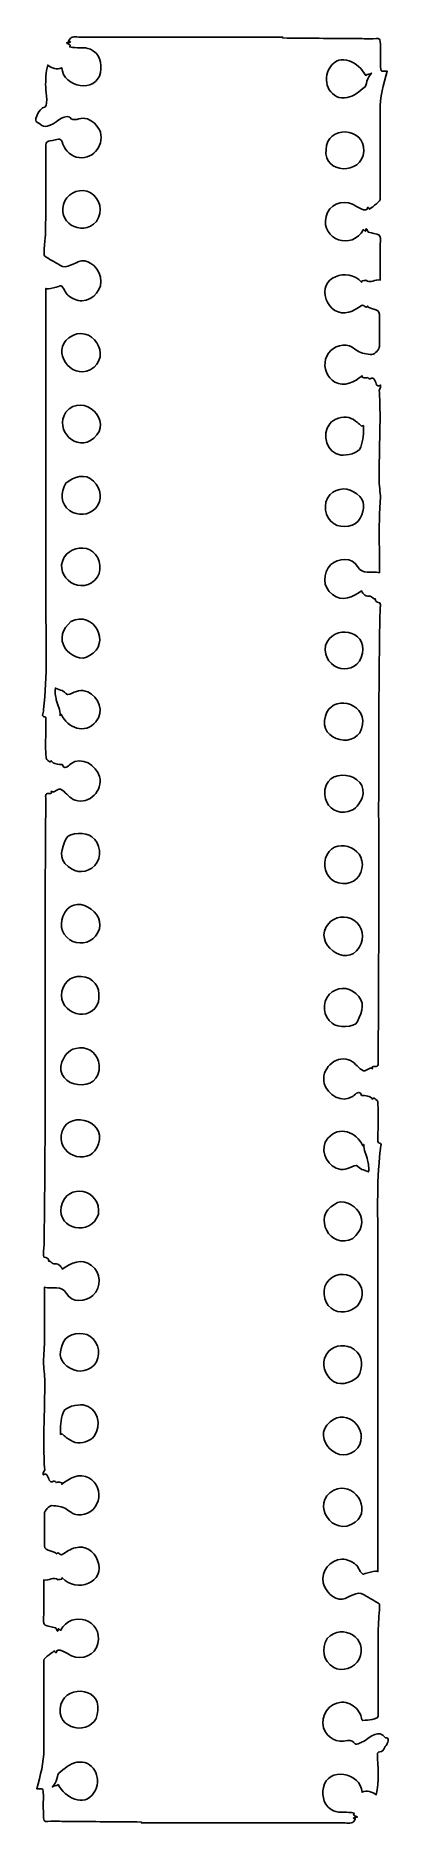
# Model space of a CAD drawing. Header units: centimetres. Extents: x -0.7 to 0.71, y -3.57 to 3.57.
import ezdxf

# ---------------------------------------------------------------- set-up
doc = ezdxf.new("R2010")
doc.units = ezdxf.units.CM
doc.header["$MEASUREMENT"] = 0
doc.layers.add('Camada 1', color=7, linetype='Continuous')

msp = doc.modelspace()

# ---------------------------------------------------------------- linework, layer by layer
at = {"layer": 'Camada 1'}
for points, knots in [([(0.69158, -3.22154), (0.66581, -3.18569), (0.63263, -3.21823), (0.60623, -3.23456), (0.60623, -3.23456), (0.60144, -3.23752), (0.57654, -3.25215), (0.57056, -3.24543), (0.57056, -3.24543), (0.56466, -3.23882), (0.55667, -3.22955), (0.54048, -3.2331), (0.54048, -3.2331), (0.4978, -3.24244), (0.46137, -3.22479), (0.44436, -3.1823), (0.44436, -3.1823), (0.43211, -3.13319), (0.46418, -3.08208), (0.51678, -3.08001), (0.51678, -3.08001), (0.54006, -3.07911), (0.56015, -3.08853), (0.57586, -3.10549), (0.57586, -3.10549), (0.58337, -3.11361), (0.58964, -3.12303), (0.59383, -3.1333), (0.59383, -3.1333), (0.60018, -3.14894), (0.59161, -3.15449), (0.61142, -3.15201), (0.61142, -3.15201), (0.62388, -3.15045), (0.63637, -3.14928), (0.64865, -3.14661), (0.64865, -3.14661), (0.66868, -3.14222), (0.66193, -3.13301), (0.66204, -3.11518), (0.66204, -3.11518), (0.6622, -3.08242), (0.66225, -3.04967), (0.66225, -3.01691), (0.66225, -3.01691), (0.66225, -2.96069), (0.6622, -2.90444), (0.66262, -2.84821), (0.66262, -2.84821), (0.66283, -2.8204), (0.66318, -2.79259), (0.66368, -2.76481), (0.66368, -2.76481), (0.66387, -2.75621), (0.67109, -2.69155), (0.66778, -2.6889), (0.66778, -2.6889), (0.64979, -2.67445), (0.62719, -2.66567), (0.60626, -2.65154), (0.60626, -2.65154), (0.57724, -2.63199), (0.54903, -2.66424), (0.52053, -2.66821), (0.52053, -2.66821), (0.48471, -2.67318), (0.45063, -2.63553), (0.44377, -2.60347), (0.44377, -2.60347), (0.43395, -2.5577), (0.471, -2.51068), (0.51817, -2.5096), (0.51817, -2.5096), (0.53905, -2.5091), (0.55844, -2.51825), (0.57413, -2.53148), (0.57413, -2.53148), (0.58307, -2.53902), (0.59297, -2.5659), (0.60196, -2.56945), (0.60196, -2.56945), (0.60215, -2.56953), (0.66189, -2.55098), (0.66189, -2.55852), (0.66189, -2.55852), (0.66189, -2.54598), (0.66189, -2.53346), (0.66189, -2.52095), (0.66189, -2.52095), (0.66189, -2.34484), (0.66189, -2.16871), (0.66189, -1.99263), (0.66189, -1.99263), (0.66189, -1.75689), (0.66189, -1.52117), (0.66189, -1.28543), (0.66189, -1.28543), (0.66189, -1.15015), (0.65541, -1.01378), (0.67089, -0.87932), (0.67089, -0.87932), (0.67176, -0.87136), (0.67311, -0.86344), (0.67494, -0.85561), (0.67494, -0.85561), (0.66539, -0.84291), (0.66184, -0.8586), (0.66174, -0.83592), (0.66174, -0.83592), (0.66161, -0.81026), (0.66253, -0.78462), (0.66293, -0.75893), (0.66293, -0.75893), (0.66322, -0.73887), (0.66327, -0.71877), (0.66182, -0.69879), (0.66182, -0.69879), (0.66097, -0.68741), (0.66256, -0.68149), (0.65401, -0.67619), (0.65401, -0.67619), (0.64978, -0.67354), (0.64316, -0.66513), (0.64046, -0.675), (0.64046, -0.675), (0.63347, -0.66151), (0.60964, -0.65955), (0.59649, -0.65955), (0.59649, -0.65955), (0.58964, -0.63669), (0.57434, -0.65315), (0.56281, -0.6622), (0.56281, -0.6622), (0.52066, -0.69517), (0.4597, -0.65672), (0.44777, -0.61166), (0.44777, -0.61166), (0.4333, -0.557), (0.48897, -0.49964), (0.54498, -0.51765), (0.54498, -0.51765), (0.56678, -0.52469), (0.57914, -0.54575), (0.59734, -0.55816), (0.59734, -0.55816), (0.61586, -0.57083), (0.62642, -0.54244), (0.64065, -0.55327), (0.64065, -0.55327), (0.63642, -0.54451), (0.64192, -0.54393), (0.64898, -0.54488), (0.64898, -0.54488), (0.66829, -0.54747), (0.66205, -0.53088), (0.66221, -0.51586), (0.66221, -0.51586), (0.66269, -0.47469), (0.66303, -0.43357), (0.66335, -0.39241), (0.66335, -0.39241), (0.66399, -0.30896), (0.66436, -0.22548), (0.66457, -0.14203), (0.66457, -0.14203), (0.66502, 0.02778), (0.66478, 0.19762), (0.6647, 0.36745), (0.6647, 0.36745), (0.66462, 0.53787), (0.66465, 0.70829), (0.66557, 0.8787), (0.66557, 0.8787), (0.66605, 0.96292), (0.66673, 1.04711), (0.66774, 1.1313), (0.66774, 1.1313), (0.66824, 1.17292), (0.66882, 1.21456), (0.66949, 1.25618), (0.66949, 1.25618), (0.6696, 1.26343), (0.67401, 1.30277), (0.66975, 1.30439), (0.66975, 1.30439), (0.65837, 1.30873), (0.65393, 1.30614), (0.65017, 1.31934), (0.65017, 1.31934), (0.64774, 1.31812), (0.63821, 1.32887), (0.63099, 1.33201), (0.63099, 1.33201), (0.61519, 1.32754), (0.60178, 1.33897), (0.59649, 1.3522), (0.59649, 1.3522), (0.56014, 1.32709), (0.52098, 1.30807), (0.48018, 1.33773), (0.48018, 1.33773), (0.43986, 1.36705), (0.44052, 1.42393), (0.47441, 1.45737), (0.47441, 1.45737), (0.50142, 1.48407), (0.56074, 1.48708), (0.58003, 1.4502), (0.58003, 1.4502), (0.59786, 1.41615), (0.63789, 1.43186), (0.66774, 1.42469), (0.66774, 1.42469), (0.66848, 1.48912), (0.66636, 1.55354), (0.66718, 1.61797), (0.66718, 1.61797), (0.66758, 1.6494), (0.66869, 1.68084), (0.67131, 1.71216), (0.67131, 1.71216), (0.67332, 1.73632), (0.66679, 1.76457), (0.66663, 1.79056), (0.66663, 1.79056), (0.66623, 1.85652), (0.66856, 1.92248), (0.66959, 1.98844), (0.66959, 1.98844), (0.67015, 2.02133), (0.6703, 2.05424), (0.6697, 2.08713), (0.6697, 2.08713), (0.66933, 2.10597), (0.66872, 2.12481), (0.66774, 2.14362), (0.66774, 2.14362), (0.66245, 2.15534), (0.67589, 2.16198), (0.6725, 2.17333), (0.6725, 2.17333), (0.65234, 2.16074), (0.65509, 2.19), (0.64509, 2.19839), (0.64509, 2.19839), (0.63527, 2.20665), (0.63247, 2.19077), (0.6213, 2.20347), (0.6213, 2.20347), (0.62254, 2.20207), (0.59053, 2.20016), (0.59884, 2.21016), (0.59884, 2.21016), (0.56976, 2.18711), (0.52661, 2.16365), (0.4902, 2.18487), (0.4902, 2.18487), (0.45874, 2.20323), (0.44318, 2.24154), (0.45329, 2.2762), (0.45329, 2.2762), (0.46382, 2.31221), (0.49769, 2.33576), (0.53526, 2.33213), (0.53526, 2.33213), (0.55537, 2.3302), (0.5636, 2.31967), (0.57976, 2.30972), (0.57976, 2.30972), (0.59728, 2.2989), (0.61781, 2.29567), (0.63807, 2.29567), (0.63807, 2.29567), (0.64982, 2.29498), (0.66776, 2.31663), (0.66776, 2.3271), (0.66776, 2.3271), (0.66776, 2.34999), (0.66776, 2.37287), (0.66776, 2.39576), (0.66776, 2.39576), (0.66776, 2.4156), (0.66776, 2.43545), (0.66776, 2.45529), (0.66776, 2.45529), (0.66776, 2.48119), (0.62326, 2.47471), (0.62024, 2.4882), (0.62024, 2.4882), (0.61246, 2.47603), (0.6063, 2.49603), (0.59648, 2.49058), (0.59648, 2.49058), (0.58008, 2.47992), (0.56357, 2.4688), (0.54446, 2.46357), (0.54446, 2.46357), (0.50485, 2.45272), (0.4699, 2.47741), (0.45567, 2.51395), (0.45567, 2.51395), (0.42122, 2.60216), (0.54155, 2.64645), (0.59648, 2.5833), (0.59648, 2.5833), (0.59648, 2.59613), (0.61508, 2.58772), (0.61315, 2.59161), (0.61315, 2.59161), (0.63022, 2.57571), (0.65091, 2.59801), (0.67017, 2.59161), (0.67017, 2.59161), (0.67017, 2.63717), (0.67017, 2.68271), (0.67017, 2.72827), (0.67017, 2.72827), (0.67017, 2.73782), (0.67599, 2.76666), (0.66509, 2.77211), (0.66509, 2.77211), (0.658, 2.77563), (0.63305, 2.78219), (0.63006, 2.78142), (0.63006, 2.78142), (0.6185, 2.77843), (0.62009, 2.79719), (0.61572, 2.7969), (0.61572, 2.7969), (0.6126, 2.79671), (0.61387, 2.78796), (0.61217, 2.78695), (0.61217, 2.78695), (0.61008, 2.78571), (0.60553, 2.79301), (0.60365, 2.79364), (0.60365, 2.79364), (0.55931, 2.7099), (0.43313, 2.75062), (0.45474, 2.84574), (0.45474, 2.84574), (0.46522, 2.89172), (0.51869, 2.91406), (0.55983, 2.89471), (0.55983, 2.89471), (0.5692, 2.89032), (0.62275, 2.8546), (0.62026, 2.88156), (0.62026, 2.88156), (0.62523, 2.88402), (0.62685, 2.87555), (0.62875, 2.87426), (0.62875, 2.87426), (0.62624, 2.87598), (0.67016, 2.90254), (0.67016, 2.91329), (0.67016, 2.91329), (0.67016, 2.92692), (0.67016, 2.94054), (0.67016, 2.95417), (0.67016, 2.95417), (0.67016, 3.00666), (0.67016, 3.05916), (0.67016, 3.11165), (0.67016, 3.11165), (0.67016, 3.1633), (0.67016, 3.21492), (0.67016, 3.26654), (0.67016, 3.26654), (0.67016, 3.32192), (0.68357, 3.37087), (0.69868, 3.42466), (0.69868, 3.42466), (0.68066, 3.42723), (0.67251, 3.4177), (0.67225, 3.44136), (0.67225, 3.44136), (0.67196, 3.46517), (0.67246, 3.48899), (0.67209, 3.5128), (0.67209, 3.5128), (0.67196, 3.52209), (0.67164, 3.53135), (0.67114, 3.54061), (0.67114, 3.54061), (0.66992, 3.56172), (0.66066, 3.55429), (0.64254, 3.55445), (0.64254, 3.55445), (0.61918, 3.55466), (0.59579, 3.55487), (0.57245, 3.55506), (0.57245, 3.55506), (0.4754, 3.55591), (0.37835, 3.5567), (0.2813, 3.55749), (0.2813, 3.55749), (0.28133, 3.55879), (0.28135, 3.56006), (0.28138, 3.56135), (0.28138, 3.56135), (0.13747, 3.56135), (-0.00646, 3.56135), (-0.15034, 3.56135), (-0.15034, 3.56135), (-0.24625, 3.56135), (-0.34214, 3.56135), (-0.43805, 3.56135), (-0.43805, 3.56135), (-0.46906, 3.56135), (-0.50009, 3.56135), (-0.5311, 3.56135), (-0.5311, 3.56135), (-0.5515, 3.56135), (-0.56317, 3.56638), (-0.57185, 3.54468), (-0.57185, 3.54468), (-0.57185, 3.5382), (-0.56836, 3.54442), (-0.56582, 3.54352), (-0.56582, 3.54352), (-0.55728, 3.5405), (-0.57916, 3.53925), (-0.57998, 3.53782), (-0.57998, 3.53782), (-0.58136, 3.53557), (-0.55744, 3.53179), (-0.56704, 3.52216), (-0.56704, 3.52216), (-0.54, 3.51443), (-0.51119, 3.52388), (-0.48428, 3.51248), (-0.48428, 3.51248), (-0.44824, 3.49721), (-0.43755, 3.45562), (-0.44467, 3.42025), (-0.44467, 3.42025), (-0.46153, 3.33613), (-0.59366, 3.35896), (-0.59916, 3.439), (-0.59916, 3.439), (-0.61726, 3.42881), (-0.6402, 3.4376), (-0.65499, 3.44966), (-0.65499, 3.44966), (-0.66237, 3.42075), (-0.66354, 3.3905), (-0.66311, 3.36079), (-0.66311, 3.36079), (-0.66279, 3.3397), (-0.64779, 3.27856), (-0.6752, 3.27856), (-0.6752, 3.27856), (-0.69018, 3.26861), (-0.70195, 3.24646), (-0.7024, 3.22956), (-0.7024, 3.22956), (-0.70261, 3.22104), (-0.69073, 3.21906), (-0.68512, 3.21363), (-0.68512, 3.21363), (-0.67747, 3.20625), (-0.66774, 3.20294), (-0.65723, 3.20519), (-0.65723, 3.20519), (-0.62429, 3.21225), (-0.59624, 3.25419), (-0.56703, 3.2417), (-0.56703, 3.2417), (-0.55547, 3.21969), (-0.52464, 3.24173), (-0.50644, 3.23696), (-0.50644, 3.23696), (-0.47847, 3.23334), (-0.45466, 3.2073), (-0.44466, 3.1823), (-0.44466, 3.1823), (-0.42987, 3.12327), (-0.47982, 3.06713), (-0.54092, 3.08253), (-0.54092, 3.08253), (-0.56801, 3.09041), (-0.59079, 3.11648), (-0.59749, 3.14352), (-0.59749, 3.14352), (-0.6017, 3.16056), (-0.62016, 3.15138), (-0.63638, 3.14894), (-0.63638, 3.14894), (-0.66382, 3.14479), (-0.66223, 3.14169), (-0.66234, 3.11523), (-0.66234, 3.11523), (-0.66274, 3.04027), (-0.66242, 2.96529), (-0.66271, 2.89031), (-0.66271, 2.89031), (-0.66284, 2.85311), (-0.66313, 2.81588), (-0.66374, 2.77868), (-0.66374, 2.77868), (-0.66393, 2.76828), (-0.67244, 2.6924), (-0.66811, 2.68893), (-0.66811, 2.68893), (-0.65007, 2.67456), (-0.62755, 2.6657), (-0.60659, 2.65157), (-0.60659, 2.65157), (-0.57757, 2.63202), (-0.54936, 2.6643), (-0.52086, 2.66824), (-0.52086, 2.66824), (-0.48504, 2.67321), (-0.45096, 2.63556), (-0.4441, 2.60347), (-0.4441, 2.60347), (-0.43428, 2.55772), (-0.4713, 2.51068), (-0.5185, 2.5096), (-0.5185, 2.5096), (-0.53935, 2.5091), (-0.55877, 2.51828), (-0.57446, 2.53148), (-0.57446, 2.53148), (-0.58343, 2.53905), (-0.5933, 2.5659), (-0.60229, 2.56945), (-0.60229, 2.56945), (-0.60248, 2.56953), (-0.66219, 2.55098), (-0.66219, 2.55852), (-0.66219, 2.55852), (-0.66219, 2.54601), (-0.66219, 2.53346), (-0.66219, 2.52095), (-0.66219, 2.52095), (-0.66219, 2.34484), (-0.66219, 2.16874), (-0.66219, 1.99266), (-0.66219, 1.99266), (-0.66219, 1.75692), (-0.66219, 1.5212), (-0.66219, 1.28546), (-0.66219, 1.28546), (-0.66219, 1.15013), (-0.65576, 1.01381), (-0.67121, 0.87935), (-0.67121, 0.87935), (-0.67206, 0.87136), (-0.67341, 0.86345), (-0.67523, 0.85564), (-0.67523, 0.85564), (-0.66568, 0.84291), (-0.66213, 0.85863), (-0.66203, 0.83595), (-0.66203, 0.83595), (-0.66192, 0.81029), (-0.66285, 0.78462), (-0.66325, 0.75896), (-0.66325, 0.75896), (-0.66354, 0.7389), (-0.66359, 0.7188), (-0.66214, 0.69879), (-0.66214, 0.69879), (-0.66129, 0.68741), (-0.66288, 0.68149), (-0.65433, 0.67619), (-0.65433, 0.67619), (-0.6501, 0.67357), (-0.64346, 0.66516), (-0.64078, 0.675), (-0.64078, 0.675), (-0.63382, 0.66151), (-0.60996, 0.65957), (-0.59681, 0.65957), (-0.59681, 0.65957), (-0.58996, 0.63668), (-0.57466, 0.65317), (-0.56313, 0.66222), (-0.56313, 0.66222), (-0.52096, 0.69519), (-0.46002, 0.65674), (-0.44806, 0.61168), (-0.44806, 0.61168), (-0.43361, 0.55699), (-0.48928, 0.49966), (-0.54529, 0.51767), (-0.54529, 0.51767), (-0.56707, 0.52471), (-0.57945, 0.54577), (-0.59765, 0.55818), (-0.59765, 0.55818), (-0.61614, 0.57085), (-0.62673, 0.54246), (-0.64096, 0.55329), (-0.64096, 0.55329), (-0.63673, 0.54453), (-0.64223, 0.54395), (-0.64929, 0.5449), (-0.64929, 0.5449), (-0.66858, 0.54747), (-0.66233, 0.53088), (-0.66249, 0.51588), (-0.66249, 0.51588), (-0.66297, 0.47474), (-0.66331, 0.43357), (-0.66365, 0.39243), (-0.66365, 0.39243), (-0.66426, 0.30898), (-0.66463, 0.2255), (-0.66487, 0.14205), (-0.66487, 0.14205), (-0.66529, -0.02776), (-0.66508, -0.1976), (-0.665, -0.36743), (-0.665, -0.36743), (-0.66492, -0.53785), (-0.66495, -0.70829), (-0.66587, -0.87871), (-0.66587, -0.87871), (-0.66635, -0.9629), (-0.66703, -1.04709), (-0.66804, -1.13131), (-0.66804, -1.13131), (-0.66854, -1.17293), (-0.66912, -1.21455), (-0.66979, -1.25622), (-0.66979, -1.25622), (-0.6699, -1.26347), (-0.67431, -1.30279), (-0.67005, -1.30443), (-0.67005, -1.30443), (-0.65867, -1.3088), (-0.65423, -1.30618), (-0.65047, -1.31938), (-0.65047, -1.31938), (-0.64801, -1.31814), (-0.63854, -1.32891), (-0.63126, -1.33205), (-0.63126, -1.33205), (-0.61549, -1.32753), (-0.60205, -1.33906), (-0.59678, -1.35226), (-0.59678, -1.35226), (-0.56043, -1.32715), (-0.52124, -1.30807), (-0.48047, -1.33779), (-0.48047, -1.33779), (-0.44017, -1.36713), (-0.44081, -1.42399), (-0.4747, -1.45741), (-0.4747, -1.45741), (-0.50174, -1.48411), (-0.56103, -1.48712), (-0.58035, -1.45024), (-0.58035, -1.45024), (-0.59816, -1.41621), (-0.63821, -1.43193), (-0.66803, -1.42473), (-0.66803, -1.42473), (-0.6688, -1.48916), (-0.66668, -1.55358), (-0.66747, -1.61801), (-0.66747, -1.61801), (-0.66787, -1.64944), (-0.66898, -1.6809), (-0.6716, -1.71223), (-0.6716, -1.71223), (-0.67361, -1.73636), (-0.66708, -1.76464), (-0.66692, -1.79063), (-0.66692, -1.79063), (-0.66652, -1.85659), (-0.66883, -1.92252), (-0.66988, -1.98851), (-0.66988, -1.98851), (-0.67041, -2.0214), (-0.67057, -2.05431), (-0.66996, -2.0872), (-0.66996, -2.0872), (-0.66959, -2.10604), (-0.66898, -2.12488), (-0.668, -2.14369), (-0.668, -2.14369), (-0.66271, -2.15544), (-0.67618, -2.16205), (-0.67279, -2.17343), (-0.67279, -2.17343), (-0.65263, -2.16081), (-0.65538, -2.19007), (-0.64538, -2.19849), (-0.64538, -2.19849), (-0.63556, -2.20675), (-0.63276, -2.19084), (-0.62159, -2.20354), (-0.62159, -2.20354), (-0.62281, -2.20214), (-0.59085, -2.20026), (-0.59913, -2.21026), (-0.59913, -2.21026), (-0.57005, -2.18721), (-0.52687, -2.16367), (-0.49049, -2.18494), (-0.49049, -2.18494), (-0.45903, -2.2033), (-0.44345, -2.24164), (-0.45355, -2.27627), (-0.45355, -2.27627), (-0.46408, -2.31228), (-0.498, -2.33585), (-0.53554, -2.33223), (-0.53554, -2.33223), (-0.55565, -2.3303), (-0.56388, -2.31974), (-0.58002, -2.30979), (-0.58002, -2.30979), (-0.59756, -2.29899), (-0.61807, -2.29577), (-0.63833, -2.29577), (-0.63833, -2.29577), (-0.65008, -2.29511), (-0.66802, -2.3167), (-0.66802, -2.3272), (-0.66802, -2.3272), (-0.66802, -2.35006), (-0.66802, -2.37295), (-0.66802, -2.39586), (-0.66802, -2.39586), (-0.66802, -2.4157), (-0.66802, -2.43555), (-0.66802, -2.45539), (-0.66802, -2.45539), (-0.66802, -2.48129), (-0.62354, -2.47481), (-0.62053, -2.48828), (-0.62053, -2.48828), (-0.61275, -2.47608), (-0.60656, -2.49614), (-0.59677, -2.49066), (-0.59677, -2.49066), (-0.58037, -2.48002), (-0.56386, -2.46888), (-0.54475, -2.46365), (-0.54475, -2.46365), (-0.50514, -2.4528), (-0.47022, -2.47754), (-0.45593, -2.51405), (-0.45593, -2.51405), (-0.42145, -2.60226), (-0.54184, -2.64658), (-0.59677, -2.5834), (-0.59677, -2.5834), (-0.59677, -2.59623), (-0.61537, -2.58777), (-0.61344, -2.59168), (-0.61344, -2.59168), (-0.63048, -2.57575), (-0.6512, -2.59806), (-0.67046, -2.59168), (-0.67046, -2.59168), (-0.67046, -2.63724), (-0.67046, -2.68278), (-0.67046, -2.72834), (-0.67046, -2.72834), (-0.67046, -2.73789), (-0.67628, -2.76673), (-0.66535, -2.77216), (-0.66535, -2.77216), (-0.65826, -2.77571), (-0.63334, -2.78227), (-0.63035, -2.7815), (-0.63035, -2.7815), (-0.61879, -2.77851), (-0.62035, -2.79724), (-0.61601, -2.79698), (-0.61601, -2.79698), (-0.61289, -2.79677), (-0.61416, -2.78804), (-0.61246, -2.78701), (-0.61246, -2.78701), (-0.61034, -2.78574), (-0.60582, -2.79307), (-0.60394, -2.7937), (-0.60394, -2.7937), (-0.55962, -2.70999), (-0.43334, -2.75068), (-0.45503, -2.8458), (-0.45503, -2.8458), (-0.46551, -2.89181), (-0.51893, -2.91412), (-0.5601, -2.8948), (-0.5601, -2.8948), (-0.56947, -2.89041), (-0.62304, -2.85466), (-0.62056, -2.88165), (-0.62056, -2.88165), (-0.62553, -2.88416), (-0.62717, -2.87562), (-0.62905, -2.87437), (-0.62905, -2.87437), (-0.62651, -2.87609), (-0.67046, -2.9026), (-0.67046, -2.91337), (-0.67046, -2.91337), (-0.67046, -2.927), (-0.67046, -2.94062), (-0.67046, -2.95425), (-0.67046, -2.95425), (-0.67046, -3.00674), (-0.67046, -3.05926), (-0.67046, -3.11176), (-0.67046, -3.11176), (-0.67046, -3.16338), (-0.67046, -3.21503), (-0.67046, -3.26665), (-0.67046, -3.26665), (-0.67046, -3.32203), (-0.68385, -3.37098), (-0.69896, -3.42477), (-0.69896, -3.42477), (-0.68094, -3.42731), (-0.67282, -3.41781), (-0.67253, -3.44144), (-0.67253, -3.44144), (-0.67224, -3.46525), (-0.67277, -3.48907), (-0.6724, -3.51288), (-0.6724, -3.51288), (-0.67227, -3.52217), (-0.67195, -3.53143), (-0.67145, -3.54069), (-0.67145, -3.54069), (-0.67023, -3.5618), (-0.66097, -3.55437), (-0.64285, -3.55453), (-0.64285, -3.55453), (-0.61949, -3.55474), (-0.5961, -3.55493), (-0.57274, -3.55511), (-0.57274, -3.55511), (-0.47569, -3.55596), (-0.37867, -3.55678), (-0.28162, -3.55757), (-0.28162, -3.55757), (-0.28165, -3.55884), (-0.28167, -3.56014), (-0.2817, -3.56143), (-0.2817, -3.56143), (-0.13779, -3.56143), (0.00614, -3.56143), (0.15002, -3.56143), (0.15002, -3.56143), (0.24593, -3.56143), (0.34182, -3.56143), (0.43773, -3.56143), (0.43773, -3.56143), (0.46874, -3.56143), (0.49977, -3.56143), (0.53078, -3.56143), (0.53078, -3.56143), (0.55118, -3.56143), (0.56285, -3.56643), (0.57153, -3.54476), (0.57153, -3.54476), (0.57153, -3.53825), (0.56806, -3.5445), (0.56552, -3.54357), (0.56552, -3.54357), (0.55697, -3.5405), (0.57883, -3.53928), (0.57968, -3.53785), (0.57968, -3.53785), (0.58103, -3.5356), (0.55711, -3.53182), (0.56674, -3.52219), (0.56674, -3.52219), (0.5397, -3.51449), (0.51086, -3.52391), (0.48395, -3.51251), (0.48395, -3.51251), (0.44791, -3.49722), (0.43725, -3.45565), (0.44434, -3.42028), (0.44434, -3.42028), (0.46119, -3.33617), (0.5933, -3.35903), (0.59883, -3.43904), (0.59883, -3.43904), (0.61695, -3.42885), (0.63989, -3.43761), (0.65468, -3.4497), (0.65468, -3.4497), (0.66846, -3.39562), (0.6619, -3.33836), (0.65944, -3.28336), (0.65944, -3.28336), (0.66407, -3.27415), (0.67476, -3.28079), (0.68182, -3.27243), (0.68182, -3.27243), (0.68706, -3.26624), (0.68949, -3.25835), (0.69468, -3.25214), (0.69468, -3.25214), (0.6996, -3.24625), (0.71076, -3.2177), (0.69158, -3.22154), (0.69158, -3.22154), (0.69158, -3.22154), (0.69158, -3.22154), (0.69158, -3.22154)], [0, 0, 0, 0, 0.0043668, 0.0043668, 0.0043668, 0.0043668, 0.0087336, 0.0087336, 0.0087336, 0.0087336, 0.0131004, 0.0131004, 0.0131004, 0.0131004, 0.0174672, 0.0174672, 0.0174672, 0.0174672, 0.0218341, 0.0218341, 0.0218341, 0.0218341, 0.0262009, 0.0262009, 0.0262009, 0.0262009, 0.0305677, 0.0305677, 0.0305677, 0.0305677, 0.0349345, 0.0349345, 0.0349345, 0.0349345, 0.0393013, 0.0393013, 0.0393013, 0.0393013, 0.0436681, 0.0436681, 0.0436681, 0.0436681, 0.0480349, 0.0480349, 0.0480349, 0.0480349, 0.0524017, 0.0524017, 0.0524017, 0.0524017, 0.0567686, 0.0567686, 0.0567686, 0.0567686, 0.0611354, 0.0611354, 0.0611354, 0.0611354, 0.0655022, 0.0655022, 0.0655022, 0.0655022, 0.069869, 0.069869, 0.069869, 0.069869, 0.0742358, 0.0742358, 0.0742358, 0.0742358, 0.0786026, 0.0786026, 0.0786026, 0.0786026, 0.0829694, 0.0829694, 0.0829694, 0.0829694, 0.0873362, 0.0873362, 0.0873362, 0.0873362, 0.0917031, 0.0917031, 0.0917031, 0.0917031, 0.0960699, 0.0960699, 0.0960699, 0.0960699, 0.1004367, 0.1004367, 0.1004367, 0.1004367, 0.1048035, 0.1048035, 0.1048035, 0.1048035, 0.1091703, 0.1091703, 0.1091703, 0.1091703, 0.1135371, 0.1135371, 0.1135371, 0.1135371, 0.1179039, 0.1179039, 0.1179039, 0.1179039, 0.1222707, 0.1222707, 0.1222707, 0.1222707, 0.1266376, 0.1266376, 0.1266376, 0.1266376, 0.1310044, 0.1310044, 0.1310044, 0.1310044, 0.1353712, 0.1353712, 0.1353712, 0.1353712, 0.139738, 0.139738, 0.139738, 0.139738, 0.1441048, 0.1441048, 0.1441048, 0.1441048, 0.1484716, 0.1484716, 0.1484716, 0.1484716, 0.1528384, 0.1528384, 0.1528384, 0.1528384, 0.1572052, 0.1572052, 0.1572052, 0.1572052, 0.1615721, 0.1615721, 0.1615721, 0.1615721, 0.1659389, 0.1659389, 0.1659389, 0.1659389, 0.1703057, 0.1703057, 0.1703057, 0.1703057, 0.1746725, 0.1746725, 0.1746725, 0.1746725, 0.1790393, 0.1790393, 0.1790393, 0.1790393, 0.1834061, 0.1834061, 0.1834061, 0.1834061, 0.1877729, 0.1877729, 0.1877729, 0.1877729, 0.1921397, 0.1921397, 0.1921397, 0.1921397, 0.1965066, 0.1965066, 0.1965066, 0.1965066, 0.2008734, 0.2008734, 0.2008734, 0.2008734, 0.2052402, 0.2052402, 0.2052402, 0.2052402, 0.209607, 0.209607, 0.209607, 0.209607, 0.2139738, 0.2139738, 0.2139738, 0.2139738, 0.2183406, 0.2183406, 0.2183406, 0.2183406, 0.2227074, 0.2227074, 0.2227074, 0.2227074, 0.2270742, 0.2270742, 0.2270742, 0.2270742, 0.231441, 0.231441, 0.231441, 0.231441, 0.2358079, 0.2358079, 0.2358079, 0.2358079, 0.2401747, 0.2401747, 0.2401747, 0.2401747, 0.2445415, 0.2445415, 0.2445415, 0.2445415, 0.2489083, 0.2489083, 0.2489083, 0.2489083, 0.2532751, 0.2532751, 0.2532751, 0.2532751, 0.2576419, 0.2576419, 0.2576419, 0.2576419, 0.2620087, 0.2620087, 0.2620087, 0.2620087, 0.2663755, 0.2663755, 0.2663755, 0.2663755, 0.2707424, 0.2707424, 0.2707424, 0.2707424, 0.2751092, 0.2751092, 0.2751092, 0.2751092, 0.279476, 0.279476, 0.279476, 0.279476, 0.2838428, 0.2838428, 0.2838428, 0.2838428, 0.2882096, 0.2882096, 0.2882096, 0.2882096, 0.2925764, 0.2925764, 0.2925764, 0.2925764, 0.2969432, 0.2969432, 0.2969432, 0.2969432, 0.30131, 0.30131, 0.30131, 0.30131, 0.3056769, 0.3056769, 0.3056769, 0.3056769, 0.3100437, 0.3100437, 0.3100437, 0.3100437, 0.3144105, 0.3144105, 0.3144105, 0.3144105, 0.3187773, 0.3187773, 0.3187773, 0.3187773, 0.3231441, 0.3231441, 0.3231441, 0.3231441, 0.3275109, 0.3275109, 0.3275109, 0.3275109, 0.3318777, 0.3318777, 0.3318777, 0.3318777, 0.3362445, 0.3362445, 0.3362445, 0.3362445, 0.3406114, 0.3406114, 0.3406114, 0.3406114, 0.3449782, 0.3449782, 0.3449782, 0.3449782, 0.349345, 0.349345, 0.349345, 0.349345, 0.3537118, 0.3537118, 0.3537118, 0.3537118, 0.3580786, 0.3580786, 0.3580786, 0.3580786, 0.3624454, 0.3624454, 0.3624454, 0.3624454, 0.3668122, 0.3668122, 0.3668122, 0.3668122, 0.371179, 0.371179, 0.371179, 0.371179, 0.3755459, 0.3755459, 0.3755459, 0.3755459, 0.3799127, 0.3799127, 0.3799127, 0.3799127, 0.3842795, 0.3842795, 0.3842795, 0.3842795, 0.3886463, 0.3886463, 0.3886463, 0.3886463, 0.3930131, 0.3930131, 0.3930131, 0.3930131, 0.3973799, 0.3973799, 0.3973799, 0.3973799, 0.4017467, 0.4017467, 0.4017467, 0.4017467, 0.4061135, 0.4061135, 0.4061135, 0.4061135, 0.4104803, 0.4104803, 0.4104803, 0.4104803, 0.4148472, 0.4148472, 0.4148472, 0.4148472, 0.419214, 0.419214, 0.419214, 0.419214, 0.4235808, 0.4235808, 0.4235808, 0.4235808, 0.4279476, 0.4279476, 0.4279476, 0.4279476, 0.4323144, 0.4323144, 0.4323144, 0.4323144, 0.4366812, 0.4366812, 0.4366812, 0.4366812, 0.441048, 0.441048, 0.441048, 0.441048, 0.4454148, 0.4454148, 0.4454148, 0.4454148, 0.4497817, 0.4497817, 0.4497817, 0.4497817, 0.4541485, 0.4541485, 0.4541485, 0.4541485, 0.4585153, 0.4585153, 0.4585153, 0.4585153, 0.4628821, 0.4628821, 0.4628821, 0.4628821, 0.4672489, 0.4672489, 0.4672489, 0.4672489, 0.4716157, 0.4716157, 0.4716157, 0.4716157, 0.4759825, 0.4759825, 0.4759825, 0.4759825, 0.4803493, 0.4803493, 0.4803493, 0.4803493, 0.4847162, 0.4847162, 0.4847162, 0.4847162, 0.489083, 0.489083, 0.489083, 0.489083, 0.4934498, 0.4934498, 0.4934498, 0.4934498, 0.4978166, 0.4978166, 0.4978166, 0.4978166, 0.5021834, 0.5021834, 0.5021834, 0.5021834, 0.5065502, 0.5065502, 0.5065502, 0.5065502, 0.510917, 0.510917, 0.510917, 0.510917, 0.5152838, 0.5152838, 0.5152838, 0.5152838, 0.5196507, 0.5196507, 0.5196507, 0.5196507, 0.5240175, 0.5240175, 0.5240175, 0.5240175, 0.5283843, 0.5283843, 0.5283843, 0.5283843, 0.5327511, 0.5327511, 0.5327511, 0.5327511, 0.5371179, 0.5371179, 0.5371179, 0.5371179, 0.5414847, 0.5414847, 0.5414847, 0.5414847, 0.5458515, 0.5458515, 0.5458515, 0.5458515, 0.5502183, 0.5502183, 0.5502183, 0.5502183, 0.5545852, 0.5545852, 0.5545852, 0.5545852, 0.558952, 0.558952, 0.558952, 0.558952, 0.5633188, 0.5633188, 0.5633188, 0.5633188, 0.5676856, 0.5676856, 0.5676856, 0.5676856, 0.5720524, 0.5720524, 0.5720524, 0.5720524, 0.5764192, 0.5764192, 0.5764192, 0.5764192, 0.580786, 0.580786, 0.580786, 0.580786, 0.5851528, 0.5851528, 0.5851528, 0.5851528, 0.5895197, 0.5895197, 0.5895197, 0.5895197, 0.5938865, 0.5938865, 0.5938865, 0.5938865, 0.5982533, 0.5982533, 0.5982533, 0.5982533, 0.6026201, 0.6026201, 0.6026201, 0.6026201, 0.6069869, 0.6069869, 0.6069869, 0.6069869, 0.6113537, 0.6113537, 0.6113537, 0.6113537, 0.6157205, 0.6157205, 0.6157205, 0.6157205, 0.6200873, 0.6200873, 0.6200873, 0.6200873, 0.6244541, 0.6244541, 0.6244541, 0.6244541, 0.628821, 0.628821, 0.628821, 0.628821, 0.6331878, 0.6331878, 0.6331878, 0.6331878, 0.6375546, 0.6375546, 0.6375546, 0.6375546, 0.6419214, 0.6419214, 0.6419214, 0.6419214, 0.6462882, 0.6462882, 0.6462882, 0.6462882, 0.650655, 0.650655, 0.650655, 0.650655, 0.6550218, 0.6550218, 0.6550218, 0.6550218, 0.6593886, 0.6593886, 0.6593886, 0.6593886, 0.6637555, 0.6637555, 0.6637555, 0.6637555, 0.6681223, 0.6681223, 0.6681223, 0.6681223, 0.6724891, 0.6724891, 0.6724891, 0.6724891, 0.6768559, 0.6768559, 0.6768559, 0.6768559, 0.6812227, 0.6812227, 0.6812227, 0.6812227, 0.6855895, 0.6855895, 0.6855895, 0.6855895, 0.6899563, 0.6899563, 0.6899563, 0.6899563, 0.6943231, 0.6943231, 0.6943231, 0.6943231, 0.69869, 0.69869, 0.69869, 0.69869, 0.7030568, 0.7030568, 0.7030568, 0.7030568, 0.7074236, 0.7074236, 0.7074236, 0.7074236, 0.7117904, 0.7117904, 0.7117904, 0.7117904, 0.7161572, 0.7161572, 0.7161572, 0.7161572, 0.720524, 0.720524, 0.720524, 0.720524, 0.7248908, 0.7248908, 0.7248908, 0.7248908, 0.7292576, 0.7292576, 0.7292576, 0.7292576, 0.7336245, 0.7336245, 0.7336245, 0.7336245, 0.7379913, 0.7379913, 0.7379913, 0.7379913, 0.7423581, 0.7423581, 0.7423581, 0.7423581, 0.7467249, 0.7467249, 0.7467249, 0.7467249, 0.7510917, 0.7510917, 0.7510917, 0.7510917, 0.7554585, 0.7554585, 0.7554585, 0.7554585, 0.7598253, 0.7598253, 0.7598253, 0.7598253, 0.7641921, 0.7641921, 0.7641921, 0.7641921, 0.768559, 0.768559, 0.768559, 0.768559, 0.7729258, 0.7729258, 0.7729258, 0.7729258, 0.7772926, 0.7772926, 0.7772926, 0.7772926, 0.7816594, 0.7816594, 0.7816594, 0.7816594, 0.7860262, 0.7860262, 0.7860262, 0.7860262, 0.790393, 0.790393, 0.790393, 0.790393, 0.7947598, 0.7947598, 0.7947598, 0.7947598, 0.7991266, 0.7991266, 0.7991266, 0.7991266, 0.8034934, 0.8034934, 0.8034934, 0.8034934, 0.8078603, 0.8078603, 0.8078603, 0.8078603, 0.8122271, 0.8122271, 0.8122271, 0.8122271, 0.8165939, 0.8165939, 0.8165939, 0.8165939, 0.8209607, 0.8209607, 0.8209607, 0.8209607, 0.8253275, 0.8253275, 0.8253275, 0.8253275, 0.8296943, 0.8296943, 0.8296943, 0.8296943, 0.8340611, 0.8340611, 0.8340611, 0.8340611, 0.8384279, 0.8384279, 0.8384279, 0.8384279, 0.8427948, 0.8427948, 0.8427948, 0.8427948, 0.8471616, 0.8471616, 0.8471616, 0.8471616, 0.8515284, 0.8515284, 0.8515284, 0.8515284, 0.8558952, 0.8558952, 0.8558952, 0.8558952, 0.860262, 0.860262, 0.860262, 0.860262, 0.8646288, 0.8646288, 0.8646288, 0.8646288, 0.8689956, 0.8689956, 0.8689956, 0.8689956, 0.8733624, 0.8733624, 0.8733624, 0.8733624, 0.8777293, 0.8777293, 0.8777293, 0.8777293, 0.8820961, 0.8820961, 0.8820961, 0.8820961, 0.8864629, 0.8864629, 0.8864629, 0.8864629, 0.8908297, 0.8908297, 0.8908297, 0.8908297, 0.8951965, 0.8951965, 0.8951965, 0.8951965, 0.8995633, 0.8995633, 0.8995633, 0.8995633, 0.9039301, 0.9039301, 0.9039301, 0.9039301, 0.9082969, 0.9082969, 0.9082969, 0.9082969, 0.9126638, 0.9126638, 0.9126638, 0.9126638, 0.9170306, 0.9170306, 0.9170306, 0.9170306, 0.9213974, 0.9213974, 0.9213974, 0.9213974, 0.9257642, 0.9257642, 0.9257642, 0.9257642, 0.930131, 0.930131, 0.930131, 0.930131, 0.9344978, 0.9344978, 0.9344978, 0.9344978, 0.9388646, 0.9388646, 0.9388646, 0.9388646, 0.9432314, 0.9432314, 0.9432314, 0.9432314, 0.9475983, 0.9475983, 0.9475983, 0.9475983, 0.9519651, 0.9519651, 0.9519651, 0.9519651, 0.9563319, 0.9563319, 0.9563319, 0.9563319, 0.9606987, 0.9606987, 0.9606987, 0.9606987, 0.9650655, 0.9650655, 0.9650655, 0.9650655, 0.9694323, 0.9694323, 0.9694323, 0.9694323, 0.9737991, 0.9737991, 0.9737991, 0.9737991, 0.9781659, 0.9781659, 0.9781659, 0.9781659, 0.9825328, 0.9825328, 0.9825328, 0.9825328, 0.9868996, 0.9868996, 0.9868996, 0.9868996, 0.9912664, 0.9912664, 0.9912664, 0.9912664, 1, 1, 1, 1]), ([(0.46936, 3.43897), (0.51246, 3.50366), (0.58469, 3.45879), (0.61316, 3.40809), (0.61316, 3.40809), (0.61985, 3.41764), (0.62888, 3.40878), (0.63573, 3.41759), (0.63573, 3.41759), (0.62859, 3.40775), (0.62102, 3.39735), (0.61776, 3.38547), (0.61776, 3.38547), (0.61308, 3.3684), (0.61763, 3.36851), (0.60196, 3.3557), (0.60196, 3.3557), (0.58087, 3.33842), (0.55637, 3.31956), (0.52796, 3.31826), (0.52796, 3.31826), (0.46512, 3.31536), (0.43811, 3.39222), (0.46936, 3.43897), (0.46936, 3.43897), (0.46936, 3.43897), (0.46936, 3.43897), (0.46936, 3.43897)], [0, 0, 0, 0, 0.125, 0.125, 0.125, 0.125, 0.25, 0.25, 0.25, 0.25, 0.375, 0.375, 0.375, 0.375, 0.5, 0.5, 0.5, 0.5, 0.625, 0.625, 0.625, 0.625, 0.75, 0.75, 0.75, 0.75, 1, 1, 1, 1]), ([(0.4551, 3.11216), (0.4551, 3.21043), (0.61179, 3.20392), (0.60517, 3.10597), (0.60517, 3.10597), (0.59858, 3.0085), (0.44187, 3.01511), (0.4551, 3.11216), (0.4551, 3.11216), (0.4551, 3.11216), (0.4551, 3.11216), (0.4551, 3.11216)], [0, 0, 0, 0, 0.25, 0.25, 0.25, 0.25, 0.5, 0.5, 0.5, 0.5, 1, 1, 1, 1]), ([(-0.46012, 2.82583), (-0.52111, 2.76027), (-0.62604, 2.82583), (-0.58656, 2.90864), (-0.58656, 2.90864), (-0.57034, 2.94269), (-0.5188, 2.96119), (-0.48552, 2.94084), (-0.48552, 2.94084), (-0.44258, 2.9146), (-0.43507, 2.86837), (-0.46012, 2.82583), (-0.46012, 2.82583), (-0.46012, 2.82583), (-0.46012, 2.82583), (-0.46012, 2.82583)], [0, 0, 0, 0, 0.2, 0.2, 0.2, 0.2, 0.4, 0.4, 0.4, 0.4, 0.6, 0.6, 0.6, 0.6, 1, 1, 1, 1]), ([(-0.48624, 2.23401), (-0.56318, 2.19557), (-0.64158, 2.30913), (-0.57136, 2.36143), (-0.57136, 2.36143), (-0.48269, 2.42747), (-0.39001, 2.28624), (-0.48624, 2.23401), (-0.48624, 2.23401), (-0.48624, 2.23401), (-0.48624, 2.23401), (-0.48624, 2.23401)], [0, 0, 0, 0, 0.25, 0.25, 0.25, 0.25, 0.5, 0.5, 0.5, 0.5, 1, 1, 1, 1]), ([(-0.58252, 2.06528), (-0.51233, 2.14735), (-0.39033, 2.02943), (-0.47142, 1.96133), (-0.47142, 1.96133), (-0.54027, 1.90347), (-0.62985, 1.99289), (-0.58252, 2.06528), (-0.58252, 2.06528), (-0.58252, 2.06528), (-0.58252, 2.06528), (-0.58252, 2.06528)], [0, 0, 0, 0, 0.25, 0.25, 0.25, 0.25, 0.5, 0.5, 0.5, 0.5, 1, 1, 1, 1]), ([(0.46936, 2.01896), (0.48624, 2.03973), (0.5199, 2.05084), (0.54553, 2.04335), (0.54553, 2.04335), (0.5586, 2.03954), (0.57035, 2.03226), (0.58083, 2.02372), (0.58083, 2.02372), (0.58628, 2.01922), (0.59149, 2.01446), (0.59649, 2.00943), (0.59649, 2.00943), (0.59871, 2.01075), (0.60109, 2.01155), (0.60366, 2.01178), (0.60366, 2.01178), (0.60554, 1.9827), (0.60271, 1.95333), (0.59347, 1.92561), (0.59347, 1.92561), (0.58511, 1.90045), (0.53754, 1.89185), (0.51335, 1.89436), (0.51335, 1.89436), (0.45557, 1.90042), (0.43716, 1.97715), (0.46936, 2.01896), (0.46936, 2.01896), (0.46936, 2.01896), (0.46936, 2.01896), (0.46936, 2.01896)], [0, 0, 0, 0, 0.1111111, 0.1111111, 0.1111111, 0.1111111, 0.2222222, 0.2222222, 0.2222222, 0.2222222, 0.3333333, 0.3333333, 0.3333333, 0.3333333, 0.4444444, 0.4444444, 0.4444444, 0.4444444, 0.5555556, 0.5555556, 0.5555556, 0.5555556, 0.6666667, 0.6666667, 0.6666667, 0.6666667, 0.7777778, 0.7777778, 0.7777778, 0.7777778, 1, 1, 1, 1]), ([(-0.46486, 1.68145), (-0.49201, 1.65272), (-0.53577, 1.65028), (-0.56747, 1.67253), (-0.56747, 1.67253), (-0.60488, 1.69878), (-0.60335, 1.74545), (-0.5825, 1.78249), (-0.5825, 1.78249), (-0.5507, 1.80797), (-0.50529, 1.82347), (-0.47214, 1.79035), (-0.47214, 1.79035), (-0.44179, 1.76003), (-0.43501, 1.71508), (-0.46486, 1.68145), (-0.46486, 1.68145), (-0.46486, 1.68145), (-0.46486, 1.68145), (-0.46486, 1.68145)], [0, 0, 0, 0, 0.1666667, 0.1666667, 0.1666667, 0.1666667, 0.3333333, 0.3333333, 0.3333333, 0.3333333, 0.5, 0.5, 0.5, 0.5, 0.6666667, 0.6666667, 0.6666667, 0.6666667, 1, 1, 1, 1]), ([(0.46936, 1.73612), (0.50309, 1.76634), (0.54339, 1.76581), (0.57792, 1.73916), (0.57792, 1.73916), (0.61329, 1.71188), (0.60906, 1.67968), (0.59139, 1.64224), (0.59139, 1.64224), (0.5752, 1.6079), (0.51683, 1.60009), (0.48683, 1.61964), (0.48683, 1.61964), (0.4479, 1.64502), (0.44073, 1.70034), (0.46936, 1.73612), (0.46936, 1.73612), (0.46936, 1.73612), (0.46936, 1.73612), (0.46936, 1.73612)], [0, 0, 0, 0, 0.1666667, 0.1666667, 0.1666667, 0.1666667, 0.3333333, 0.3333333, 0.3333333, 0.3333333, 0.5, 0.5, 0.5, 0.5, 0.6666667, 0.6666667, 0.6666667, 0.6666667, 1, 1, 1, 1]), ([(-0.58014, 1.49844), (-0.55424, 1.52442), (-0.50489, 1.53342), (-0.47494, 1.50873), (-0.47494, 1.50873), (-0.44232, 1.4818), (-0.43562, 1.42626), (-0.46719, 1.39565), (-0.46719, 1.39565), (-0.53572, 1.32927), (-0.64441, 1.4251), (-0.58014, 1.49844), (-0.58014, 1.49844), (-0.58014, 1.49844), (-0.58014, 1.49844), (-0.58014, 1.49844)], [0, 0, 0, 0, 0.2, 0.2, 0.2, 0.2, 0.4, 0.4, 0.4, 0.4, 0.6, 0.6, 0.6, 0.6, 1, 1, 1, 1]), ([(0.64996, 1.32019), (0.65007, 1.31993), (0.65009, 1.31966), (0.65015, 1.31942), (0.65015, 1.31942), (0.65171, 1.32017), (0.65237, 1.32083), (0.64996, 1.32019)], [0, 0, 0, 0, 0.3333333, 0.3333333, 0.3333333, 0.3333333, 1, 1, 1, 1]), ([(-0.48867, 1.09442), (-0.51822, 1.06981), (-0.56783, 1.09603), (-0.5849, 1.1227), (-0.5849, 1.1227), (-0.61049, 1.16276), (-0.59567, 1.20128), (-0.5623, 1.22988), (-0.5623, 1.22988), (-0.47129, 1.27852), (-0.39874, 1.14102), (-0.48867, 1.09442), (-0.48867, 1.09442), (-0.48867, 1.09442), (-0.48867, 1.09442), (-0.48867, 1.09442)], [0, 0, 0, 0, 0.2, 0.2, 0.2, 0.2, 0.4, 0.4, 0.4, 0.4, 0.6, 0.6, 0.6, 0.6, 1, 1, 1, 1]), ([(0.45269, 1.13482), (0.48341, 1.22163), (0.61864, 1.19652), (0.60043, 1.10363), (0.60043, 1.10363), (0.58056, 1.0024), (0.43713, 1.03381), (0.45269, 1.13482), (0.45269, 1.13482), (0.45269, 1.13482), (0.45269, 1.13482), (0.45269, 1.13482)], [0, 0, 0, 0, 0.25, 0.25, 0.25, 0.25, 0.5, 0.5, 0.5, 0.5, 1, 1, 1, 1]), ([(-0.4625, 0.83063), (-0.50766, 0.77851), (-0.57527, 0.80557), (-0.60151, 0.86034), (-0.60151, 0.86034), (-0.60294, 0.85867), (-0.60431, 0.85703), (-0.60574, 0.85537), (-0.60574, 0.85537), (-0.6037, 0.87767), (-0.61669, 0.89649), (-0.62069, 0.91765), (-0.62069, 0.91765), (-0.62331, 0.9313), (-0.62865, 0.9512), (-0.62413, 0.9649), (-0.62413, 0.9649), (-0.61574, 0.95987), (-0.60627, 0.95797), (-0.5972, 0.95463), (-0.5972, 0.95463), (-0.5823, 0.94913), (-0.58204, 0.93338), (-0.56691, 0.94047), (-0.56691, 0.94047), (-0.54204, 0.95219), (-0.5223, 0.96148), (-0.49526, 0.94949), (-0.49526, 0.94949), (-0.45242, 0.93057), (-0.42787, 0.86982), (-0.4625, 0.83063), (-0.4625, 0.83063), (-0.4625, 0.83063), (-0.4625, 0.83063), (-0.4625, 0.83063)], [0, 0, 0, 0, 0.1, 0.1, 0.1, 0.1, 0.2, 0.2, 0.2, 0.2, 0.3, 0.3, 0.3, 0.3, 0.4, 0.4, 0.4, 0.4, 0.5, 0.5, 0.5, 0.5, 0.6, 0.6, 0.6, 0.6, 0.7, 0.7, 0.7, 0.7, 0.8, 0.8, 0.8, 0.8, 1, 1, 1, 1]), ([(0.45269, 0.8532), (0.47611, 0.94173), (0.61184, 0.90807), (0.60086, 0.81992), (0.60086, 0.81992), (0.58768, 0.71408), (0.41914, 0.75253), (0.45269, 0.8532), (0.45269, 0.8532), (0.45269, 0.8532), (0.45269, 0.8532), (0.45269, 0.8532)], [0, 0, 0, 0, 0.25, 0.25, 0.25, 0.25, 0.5, 0.5, 0.5, 0.5, 1, 1, 1, 1]), ([(0.59887, 0.52522), (0.58059, 0.49125), (0.57, 0.47445), (0.52817, 0.47042), (0.52817, 0.47042), (0.48711, 0.4665), (0.45271, 0.49751), (0.44962, 0.53863), (0.44962, 0.53863), (0.44047, 0.65987), (0.6338, 0.63029), (0.59887, 0.52522), (0.59887, 0.52522), (0.59887, 0.52522), (0.59887, 0.52522), (0.59887, 0.52522)], [0, 0, 0, 0, 0.2, 0.2, 0.2, 0.2, 0.4, 0.4, 0.4, 0.4, 0.6, 0.6, 0.6, 0.6, 1, 1, 1, 1]), ([(-0.46724, 0.2567), (-0.4992, 0.22656), (-0.53995, 0.22498), (-0.57355, 0.25278), (-0.57355, 0.25278), (-0.61382, 0.28609), (-0.60035, 0.32398), (-0.58088, 0.36478), (-0.58088, 0.36478), (-0.56778, 0.39227), (-0.501, 0.38944), (-0.47915, 0.37198), (-0.47915, 0.37198), (-0.44388, 0.34422), (-0.43729, 0.29125), (-0.46724, 0.2567), (-0.46724, 0.2567), (-0.46724, 0.2567), (-0.46724, 0.2567), (-0.46724, 0.2567)], [0, 0, 0, 0, 0.1666667, 0.1666667, 0.1666667, 0.1666667, 0.3333333, 0.3333333, 0.3333333, 0.3333333, 0.5, 0.5, 0.5, 0.5, 0.6666667, 0.6666667, 0.6666667, 0.6666667, 1, 1, 1, 1]), ([(0.45269, 0.28636), (0.47846, 0.37433), (0.61639, 0.33507), (0.59784, 0.24535), (0.59784, 0.24535), (0.58824, 0.19878), (0.55006, 0.17706), (0.50439, 0.18815), (0.50439, 0.18815), (0.45854, 0.19926), (0.44324, 0.24371), (0.45269, 0.28636), (0.45269, 0.28636), (0.45269, 0.28636), (0.45269, 0.28636), (0.45269, 0.28636)], [0, 0, 0, 0, 0.2, 0.2, 0.2, 0.2, 0.4, 0.4, 0.4, 0.4, 0.6, 0.6, 0.6, 0.6, 1, 1, 1, 1]), ([(-0.46486, -0.02495), (-0.48838, -0.05397), (-0.53595, -0.06083), (-0.56643, -0.03911), (-0.56643, -0.03911), (-0.60416, -0.01218), (-0.61017, 0.02995), (-0.58728, 0.06921), (-0.58728, 0.06921), (-0.53685, 0.15579), (-0.39707, 0.05128), (-0.46486, -0.02495), (-0.46486, -0.02495), (-0.46486, -0.02495), (-0.46486, -0.02495), (-0.46486, -0.02495)], [0, 0, 0, 0, 0.2, 0.2, 0.2, 0.2, 0.4, 0.4, 0.4, 0.4, 0.6, 0.6, 0.6, 0.6, 1, 1, 1, 1]), ([(0.46457, 0.02492), (0.48809, 0.05397), (0.53566, 0.06077), (0.56614, 0.03905), (0.56614, 0.03905), (0.60387, 0.01212), (0.60988, -0.03001), (0.58702, -0.06924), (0.58702, -0.06924), (0.53661, -0.15579), (0.39684, -0.05136), (0.46457, 0.02492), (0.46457, 0.02492), (0.46457, 0.02492), (0.46457, 0.02492), (0.46457, 0.02492)], [0, 0, 0, 0, 0.2, 0.2, 0.2, 0.2, 0.4, 0.4, 0.4, 0.4, 0.6, 0.6, 0.6, 0.6, 1, 1, 1, 1]), ([(-0.45295, -0.28636), (-0.47877, -0.37431), (-0.61667, -0.3351), (-0.59813, -0.24535), (-0.59813, -0.24535), (-0.58853, -0.19878), (-0.55032, -0.17706), (-0.50465, -0.18815), (-0.50465, -0.18815), (-0.4588, -0.19928), (-0.44351, -0.24373), (-0.45295, -0.28636), (-0.45295, -0.28636), (-0.45295, -0.28636), (-0.45295, -0.28636), (-0.45295, -0.28636)], [0, 0, 0, 0, 0.2, 0.2, 0.2, 0.2, 0.4, 0.4, 0.4, 0.4, 0.6, 0.6, 0.6, 0.6, 1, 1, 1, 1]), ([(0.46695, -0.2567), (0.49891, -0.22656), (0.53966, -0.22498), (0.57326, -0.25278), (0.57326, -0.25278), (0.61353, -0.28612), (0.60006, -0.32395), (0.58059, -0.36478), (0.58059, -0.36478), (0.56749, -0.39227), (0.50071, -0.38944), (0.47886, -0.37198), (0.47886, -0.37198), (0.44359, -0.34425), (0.437, -0.29128), (0.46695, -0.2567), (0.46695, -0.2567), (0.46695, -0.2567), (0.46695, -0.2567), (0.46695, -0.2567)], [0, 0, 0, 0, 0.1666667, 0.1666667, 0.1666667, 0.1666667, 0.3333333, 0.3333333, 0.3333333, 0.3333333, 0.5, 0.5, 0.5, 0.5, 0.6666667, 0.6666667, 0.6666667, 0.6666667, 1, 1, 1, 1]), ([(-0.59916, -0.52525), (-0.58082, -0.4913), (-0.57029, -0.47448), (-0.52844, -0.47045), (-0.52844, -0.47045), (-0.48738, -0.46653), (-0.45301, -0.49757), (-0.44991, -0.53866), (-0.44991, -0.53866), (-0.4407, -0.65987), (-0.63409, -0.63032), (-0.59916, -0.52525), (-0.59916, -0.52525), (-0.59916, -0.52525), (-0.59916, -0.52525), (-0.59916, -0.52525)], [0, 0, 0, 0, 0.2, 0.2, 0.2, 0.2, 0.4, 0.4, 0.4, 0.4, 0.6, 0.6, 0.6, 0.6, 1, 1, 1, 1]), ([(-0.45295, -0.85323), (-0.47647, -0.94173), (-0.61212, -0.9081), (-0.60114, -0.81992), (-0.60114, -0.81992), (-0.58797, -0.71411), (-0.41948, -0.7525), (-0.45295, -0.85323), (-0.45295, -0.85323), (-0.45295, -0.85323), (-0.45295, -0.85323), (-0.45295, -0.85323)], [0, 0, 0, 0, 0.25, 0.25, 0.25, 0.25, 0.5, 0.5, 0.5, 0.5, 1, 1, 1, 1]), ([(0.46221, -0.83066), (0.50737, -0.77854), (0.57503, -0.80558), (0.60122, -0.86037), (0.60122, -0.86037), (0.60265, -0.8587), (0.60402, -0.85706), (0.60545, -0.8554), (0.60545, -0.8554), (0.60341, -0.8777), (0.6164, -0.89652), (0.6204, -0.91768), (0.6204, -0.91768), (0.62302, -0.93133), (0.62836, -0.95123), (0.62384, -0.96491), (0.62384, -0.96491), (0.61545, -0.95988), (0.60598, -0.95798), (0.59691, -0.95464), (0.59691, -0.95464), (0.58201, -0.94916), (0.58175, -0.93337), (0.56664, -0.94048), (0.56664, -0.94048), (0.54174, -0.9522), (0.52203, -0.96146), (0.49499, -0.94953), (0.49499, -0.94953), (0.45213, -0.93059), (0.42763, -0.86984), (0.46221, -0.83066), (0.46221, -0.83066), (0.46221, -0.83066), (0.46221, -0.83066), (0.46221, -0.83066)], [0, 0, 0, 0, 0.1, 0.1, 0.1, 0.1, 0.2, 0.2, 0.2, 0.2, 0.3, 0.3, 0.3, 0.3, 0.4, 0.4, 0.4, 0.4, 0.5, 0.5, 0.5, 0.5, 0.6, 0.6, 0.6, 0.6, 0.7, 0.7, 0.7, 0.7, 0.8, 0.8, 0.8, 0.8, 1, 1, 1, 1]), ([(-0.45295, -1.13485), (-0.48369, -1.22166), (-0.61892, -1.19655), (-0.60072, -1.10366), (-0.60072, -1.10366), (-0.58085, -1.0024), (-0.43748, -1.03381), (-0.45295, -1.13485), (-0.45295, -1.13485), (-0.45295, -1.13485), (-0.45295, -1.13485), (-0.45295, -1.13485)], [0, 0, 0, 0, 0.25, 0.25, 0.25, 0.25, 0.5, 0.5, 0.5, 0.5, 1, 1, 1, 1]), ([(0.48838, -1.09442), (0.51796, -1.06981), (0.56754, -1.09606), (0.58461, -1.12273), (0.58461, -1.12273), (0.61022, -1.16276), (0.59538, -1.20131), (0.56201, -1.22991), (0.56201, -1.22991), (0.471, -1.27852), (0.39848, -1.14104), (0.48838, -1.09442), (0.48838, -1.09442), (0.48838, -1.09442), (0.48838, -1.09442), (0.48838, -1.09442)], [0, 0, 0, 0, 0.2, 0.2, 0.2, 0.2, 0.4, 0.4, 0.4, 0.4, 0.6, 0.6, 0.6, 0.6, 1, 1, 1, 1]), ([(-0.65025, -1.32022), (-0.65036, -1.31993), (-0.65038, -1.31969), (-0.65044, -1.31945), (-0.65044, -1.31945), (-0.652, -1.32022), (-0.65266, -1.32085), (-0.65025, -1.32022)], [0, 0, 0, 0, 0.3333333, 0.3333333, 0.3333333, 0.3333333, 1, 1, 1, 1]), ([(0.57985, -1.49847), (0.55395, -1.52443), (0.5046, -1.53345), (0.47465, -1.50876), (0.47465, -1.50876), (0.44203, -1.4818), (0.43536, -1.42632), (0.46692, -1.3957), (0.46692, -1.3957), (0.53545, -1.32927), (0.64411, -1.42513), (0.57985, -1.49847), (0.57985, -1.49847), (0.57985, -1.49847), (0.57985, -1.49847), (0.57985, -1.49847)], [0, 0, 0, 0, 0.2, 0.2, 0.2, 0.2, 0.4, 0.4, 0.4, 0.4, 0.6, 0.6, 0.6, 0.6, 1, 1, 1, 1]), ([(-0.46962, -1.73614), (-0.50335, -1.7663), (-0.54368, -1.76583), (-0.57821, -1.73916), (-0.57821, -1.73916), (-0.61356, -1.71188), (-0.60935, -1.67971), (-0.59168, -1.64227), (-0.59168, -1.64227), (-0.57546, -1.60793), (-0.51712, -1.60012), (-0.48712, -1.61967), (-0.48712, -1.61967), (-0.44814, -1.64505), (-0.44102, -1.70034), (-0.46962, -1.73614), (-0.46962, -1.73614), (-0.46962, -1.73614), (-0.46962, -1.73614), (-0.46962, -1.73614)], [0, 0, 0, 0, 0.1666667, 0.1666667, 0.1666667, 0.1666667, 0.3333333, 0.3333333, 0.3333333, 0.3333333, 0.5, 0.5, 0.5, 0.5, 0.6666667, 0.6666667, 0.6666667, 0.6666667, 1, 1, 1, 1]), ([(0.46457, -1.68148), (0.49172, -1.65272), (0.53548, -1.65031), (0.56718, -1.67256), (0.56718, -1.67256), (0.60459, -1.69878), (0.60308, -1.74551), (0.58221, -1.78249), (0.58221, -1.78249), (0.55041, -1.80797), (0.505, -1.8235), (0.47185, -1.79037), (0.47185, -1.79037), (0.44152, -1.76003), (0.43475, -1.71511), (0.46457, -1.68148), (0.46457, -1.68148), (0.46457, -1.68148), (0.46457, -1.68148), (0.46457, -1.68148)], [0, 0, 0, 0, 0.1666667, 0.1666667, 0.1666667, 0.1666667, 0.3333333, 0.3333333, 0.3333333, 0.3333333, 0.5, 0.5, 0.5, 0.5, 0.6666667, 0.6666667, 0.6666667, 0.6666667, 1, 1, 1, 1]), ([(-0.46962, -2.01898), (-0.48653, -2.03975), (-0.52016, -2.05084), (-0.54579, -2.04337), (-0.54579, -2.04337), (-0.55889, -2.03956), (-0.57061, -2.03226), (-0.58111, -2.02374), (-0.58111, -2.02374), (-0.58656, -2.01924), (-0.59177, -2.01448), (-0.59677, -2.00945), (-0.59677, -2.00945), (-0.59897, -2.0108), (-0.60137, -2.01157), (-0.60394, -2.01183), (-0.60394, -2.01183), (-0.60582, -1.98275), (-0.60299, -1.95338), (-0.59375, -1.92566), (-0.59375, -1.92566), (-0.58539, -1.90052), (-0.53782, -1.89187), (-0.51361, -1.89439), (-0.51361, -1.89439), (-0.45581, -1.90045), (-0.4375, -1.97715), (-0.46962, -2.01898), (-0.46962, -2.01898), (-0.46962, -2.01898), (-0.46962, -2.01898), (-0.46962, -2.01898)], [0, 0, 0, 0, 0.1111111, 0.1111111, 0.1111111, 0.1111111, 0.2222222, 0.2222222, 0.2222222, 0.2222222, 0.3333333, 0.3333333, 0.3333333, 0.3333333, 0.4444444, 0.4444444, 0.4444444, 0.4444444, 0.5555556, 0.5555556, 0.5555556, 0.5555556, 0.6666667, 0.6666667, 0.6666667, 0.6666667, 0.7777778, 0.7777778, 0.7777778, 0.7777778, 1, 1, 1, 1]), ([(0.58223, -2.06531), (0.51206, -2.14738), (0.39006, -2.02943), (0.47113, -1.96136), (0.47113, -1.96136), (0.54, -1.90347), (0.62956, -1.99292), (0.58223, -2.06531), (0.58223, -2.06531), (0.58223, -2.06531), (0.58223, -2.06531), (0.58223, -2.06531)], [0, 0, 0, 0, 0.25, 0.25, 0.25, 0.25, 0.5, 0.5, 0.5, 0.5, 1, 1, 1, 1]), ([(0.48597, -2.23406), (0.56294, -2.19559), (0.64125, -2.30915), (0.57106, -2.36148), (0.57106, -2.36148), (0.48245, -2.42753), (0.38969, -2.28619), (0.48597, -2.23406), (0.48597, -2.23406), (0.48597, -2.23406), (0.48597, -2.23406), (0.48597, -2.23406)], [0, 0, 0, 0, 0.25, 0.25, 0.25, 0.25, 0.5, 0.5, 0.5, 0.5, 1, 1, 1, 1]), ([(0.45986, -2.82586), (0.52079, -2.76024), (0.62578, -2.82589), (0.58628, -2.90865), (0.58628, -2.90865), (0.57006, -2.9427), (0.51852, -2.9612), (0.48526, -2.94088), (0.48526, -2.94088), (0.44232, -2.9146), (0.43475, -2.8684), (0.45986, -2.82586), (0.45986, -2.82586), (0.45986, -2.82586), (0.45986, -2.82586), (0.45986, -2.82586)], [0, 0, 0, 0, 0.2, 0.2, 0.2, 0.2, 0.4, 0.4, 0.4, 0.4, 0.6, 0.6, 0.6, 0.6, 1, 1, 1, 1]), ([(-0.45539, -3.11221), (-0.45539, -3.21045), (-0.6121, -3.20394), (-0.60544, -3.10602), (-0.60544, -3.10602), (-0.59882, -3.00852), (-0.44216, -3.01514), (-0.45539, -3.11221), (-0.45539, -3.11221), (-0.45539, -3.11221), (-0.45539, -3.11221), (-0.45539, -3.11221)], [0, 0, 0, 0, 0.25, 0.25, 0.25, 0.25, 0.5, 0.5, 0.5, 0.5, 1, 1, 1, 1]), ([(-0.46962, -3.439), (-0.51272, -3.50366), (-0.58498, -3.45884), (-0.61345, -3.40812), (-0.61345, -3.40812), (-0.62012, -3.41767), (-0.62917, -3.40881), (-0.63602, -3.41762), (-0.63602, -3.41762), (-0.62888, -3.40778), (-0.62131, -3.39735), (-0.61805, -3.38547), (-0.61805, -3.38547), (-0.61334, -3.3684), (-0.61789, -3.36848), (-0.60223, -3.35568), (-0.60223, -3.35568), (-0.58114, -3.33843), (-0.55667, -3.31954), (-0.52825, -3.31824), (-0.52825, -3.31824), (-0.46542, -3.31539), (-0.43843, -3.39228), (-0.46962, -3.439), (-0.46962, -3.439), (-0.46962, -3.439), (-0.46962, -3.439), (-0.46962, -3.439)], [0, 0, 0, 0, 0.125, 0.125, 0.125, 0.125, 0.25, 0.25, 0.25, 0.25, 0.375, 0.375, 0.375, 0.375, 0.5, 0.5, 0.5, 0.5, 0.625, 0.625, 0.625, 0.625, 0.75, 0.75, 0.75, 0.75, 1, 1, 1, 1])]:
    msp.add_open_spline(points, degree=3, knots=knots, dxfattribs=at)

doc.saveas('drawing.dxf')
